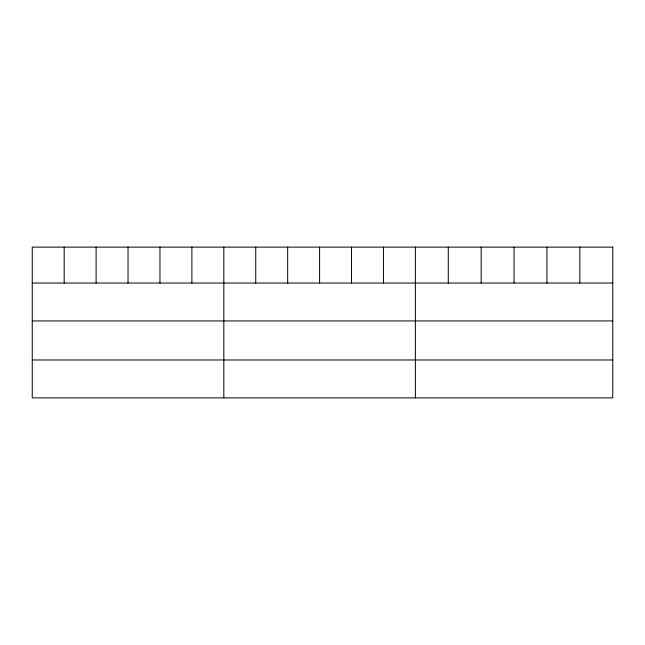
<?xml version="1.0" encoding="UTF-8"?>
<svg xmlns="http://www.w3.org/2000/svg" width="645" height="645" viewBox="0 0 645 645"><rect width="100%" height="100%" fill="white"/><g stroke="black" fill="none" stroke-linecap="round" stroke-linejoin="round"><path stroke-width="0.97" d="M32.25 283.042L612.75 283.042M32.25 320.936L612.75 320.936M32.25 359.983L612.75 359.983M579.855 247.124L579.855 283.042M546.96 247.124L546.96 283.042M514.065 247.124L514.065 283.042M481.17 247.124L481.17 283.042M448.275 247.124L448.275 283.042M415.38 247.124L415.38 397.876M383.453 247.124L383.453 283.042M351.525 247.124L351.525 283.042M319.597 247.124L319.597 283.042M287.67 247.124L287.67 283.042M255.743 247.124L255.743 283.042M223.815 247.124L223.815 397.876M191.888 247.124L191.888 283.042M159.96 247.124L159.96 283.042M128.032 247.124L128.032 283.042M96.105 247.124L96.105 283.042M64.177 247.124L64.177 283.042M612.75 247.124L32.25 247.124L32.25 397.876L612.75 397.876L612.75 247.124"/></g></svg>
